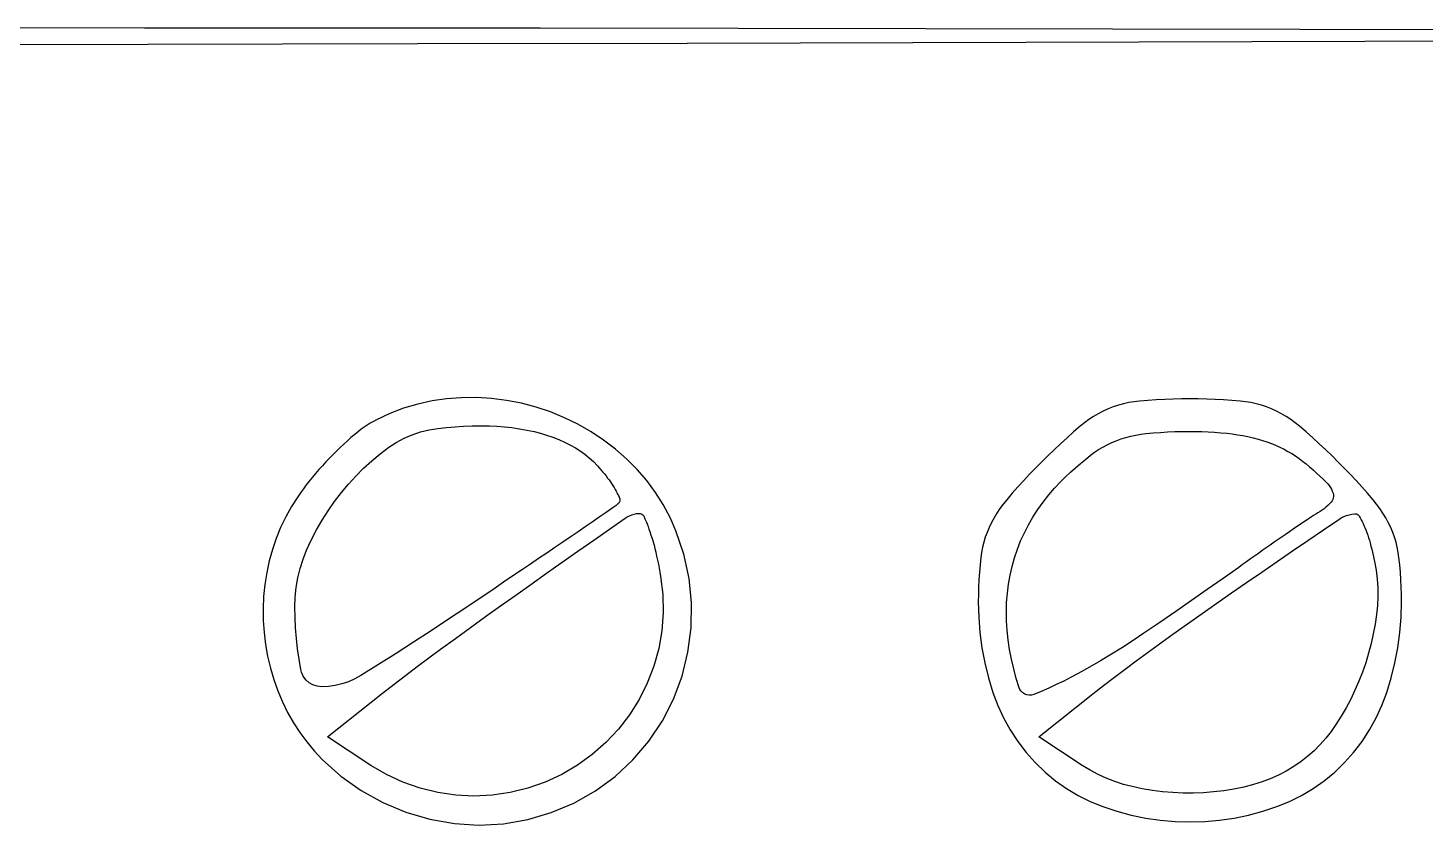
# Model space of a CAD drawing. Header units: millimetres. Extents: x -134 to 134, y -49 to 49.
# Drawn here: x -118.52 to -109.69, y 15.04 to 20.08 of the extents above; entities that cross this region are included whole.
import ezdxf

# ---------------------------------------------------------------- set-up
doc = ezdxf.new("R2010")
doc.units = ezdxf.units.MM
doc.header["$LTSCALE"] = 10
doc.header["$MEASUREMENT"] = 0

# ---------------------------------------------------------------- blocks, each defined once
blk = doc.blocks.new('DT0B-ULTRA_v_1')
at = {"color": 7, "linetype": 'Continuous', "lineweight": -3}
for points in [[(-133.5877, 20.0202, 0), (-133.5865, 20.0094, 0), (-133.5832, 19.999, 0), (-133.5777, 19.9896, 0), (-133.5705, 19.9815, 0), (-133.5617, 19.9752, 0), (-133.5518, 19.9707, 0), (-133.5411, 19.9685, 0), (-133.5357, 19.9682, 0), (-124.5769, 19.9681, 0), (-122.8728, 19.9685, 0), (-121.1687, 19.9696, 0), (-119.4645, 19.9714, 0), (-117.7604, 19.9739, 0), (-116.0563, 19.9771, 0), (-114.3521, 19.981, 0), (-112.2125, 19.9865, 0), (-110.0728, 19.9925, 0), (-107.9332, 19.9989, 0), (-105.7936, 20.0058, 0), (-103.6539, 20.0132, 0), (-101.5143, 20.0209, 0)], [(-103.0612, 20.0499, 0), (-103.8364, 20.0527, 0), (-104.6116, 20.0552, 0), (-105.3868, 20.0574, 0), (-106.1619, 20.0593, 0), (-106.9371, 20.0609, 0), (-108.1193, 20.0631, 0), (-109.3014, 20.0652, 0), (-110.4836, 20.0672, 0), (-111.6658, 20.069, 0), (-112.8479, 20.0707, 0), (-114.0301, 20.0723, 0), (-115.28, 20.0737, 0), (-116.5299, 20.0749, 0), (-117.7798, 20.0757, 0), (-119.0297, 20.0762, 0)], [(-116.3143, 17.6014, 0), (-116.3344, 17.5907, 0), (-116.3542, 17.5793, 0), (-116.3736, 17.5673, 0), (-116.3925, 17.5545, 0), (-116.4109, 17.5411, 0), (-116.4288, 17.527, 0), (-116.4523, 17.5076, 0), (-116.4755, 17.4879, 0), (-116.4984, 17.4678, 0), (-116.521, 17.4473, 0), (-116.5432, 17.4265, 0), (-116.5652, 17.4054, 0), (-116.5885, 17.3822, 0), (-116.6115, 17.3587, 0), (-116.6341, 17.3348, 0), (-116.6564, 17.3106, 0), (-116.6783, 17.286, 0), (-116.6999, 17.2612, 0), (-116.7196, 17.2376, 0), (-116.7389, 17.2137, 0), (-116.7578, 17.1894, 0), (-116.7763, 17.1648, 0), (-116.7942, 17.1399, 0), (-116.8117, 17.1146, 0), (-116.8516, 17.052, 0), (-116.8877, 16.9871, 0), (-116.9198, 16.9202, 0), (-116.948, 16.8515, 0), (-116.9719, 16.7813, 0), (-116.9917, 16.7097, 0), (-117.0076, 16.6354, 0), (-117.0195, 16.5603, 0), (-117.0271, 16.4846, 0), (-117.0306, 16.4087, 0), (-117.0298, 16.3326, 0), (-117.0248, 16.2567, 0), (-117.0157, 16.1813, 0), (-117.0023, 16.1065, 0), (-116.9849, 16.0326, 0), (-116.9633, 15.9597, 0), (-116.9378, 15.8881, 0), (-116.9083, 15.8181, 0), (-116.8757, 15.7516, 0), (-116.8392, 15.6872, 0), (-116.7988, 15.625, 0), (-116.7548, 15.5654, 0), (-116.7074, 15.5086, 0), (-116.6566, 15.4547, 0), (-116.5393, 15.3498, 0), (-116.4112, 15.2585, 0), (-116.2737, 15.1821, 0), (-116.1286, 15.1213, 0), (-115.9776, 15.0771, 0), (-115.8226, 15.0499, 0), (-115.6676, 15.0404, 0), (-115.5125, 15.0489, 0), (-115.3594, 15.0752, 0), (-115.2103, 15.119, 0), (-115.0673, 15.1796, 0), (-114.9322, 15.2563, 0), (-114.8077, 15.3476, 0), (-114.6946, 15.4527, 0), (-114.5945, 15.5703, 0), (-114.5087, 15.6987, 0), (-114.4385, 15.8362, 0), (-114.3848, 15.981, 0), (-114.3476, 16.1325, 0), (-114.3277, 16.2873, 0), (-114.3254, 16.4433, 0), (-114.3406, 16.5986, 0), (-114.3734, 16.7512, 0), (-114.4231, 16.8992, 0), (-114.4604, 16.9833, 0), (-114.5037, 17.0646, 0), (-114.5529, 17.1424, 0), (-114.6076, 17.2164, 0), (-114.6676, 17.2863, 0), (-114.7325, 17.3516, 0), (-114.8042, 17.4143, 0), (-114.8799, 17.4721, 0), (-114.9593, 17.5248, 0), (-115.0419, 17.5722, 0), (-115.1275, 17.6141, 0), (-115.2157, 17.6501, 0), (-115.3064, 17.6805, 0), (-115.3989, 17.7048, 0), (-115.4928, 17.723, 0), (-115.5877, 17.7349, 0), (-115.6831, 17.7407, 0), (-115.7787, 17.7401, 0), (-115.8714, 17.7332, 0), (-115.9633, 17.7197, 0), (-116.054, 17.6996, 0), (-116.143, 17.6731, 0), (-116.23, 17.6403, 0), (-116.3143, 17.6014, 0)], [(-112.1147, 17.3338, 0), (-112.1526, 17.2953, 0), (-112.1901, 17.2564, 0), (-112.227, 17.2169, 0), (-112.2634, 17.177, 0), (-112.2992, 17.1365, 0), (-112.3345, 17.0957, 0), (-112.3564, 17.0687, 0), (-112.377, 17.0407, 0), (-112.3963, 17.0118, 0), (-112.4142, 16.982, 0), (-112.4307, 16.9514, 0), (-112.4458, 16.9201, 0), (-112.4585, 16.8897, 0), (-112.4697, 16.8588, 0), (-112.4793, 16.8272, 0), (-112.4872, 16.7952, 0), (-112.4934, 16.7629, 0), (-112.498, 16.7303, 0), (-112.5028, 16.6837, 0), (-112.5068, 16.6371, 0), (-112.5098, 16.5904, 0), (-112.512, 16.5437, 0), (-112.5134, 16.4969, 0), (-112.5138, 16.4501, 0), (-112.5112, 16.3531, 0), (-112.5034, 16.2564, 0), (-112.4905, 16.1602, 0), (-112.4724, 16.0649, 0), (-112.4493, 15.9706, 0), (-112.4212, 15.8778, 0), (-112.3907, 15.7963, 0), (-112.3543, 15.7174, 0), (-112.3122, 15.6413, 0), (-112.2645, 15.5686, 0), (-112.2115, 15.4996, 0), (-112.1536, 15.4347, 0), (-112.0921, 15.3754, 0), (-112.0262, 15.3208, 0), (-111.9563, 15.2715, 0), (-111.8829, 15.2276, 0), (-111.8064, 15.1894, 0), (-111.7272, 15.1571, 0), (-111.6385, 15.1277, 0), (-111.5481, 15.1034, 0), (-111.4566, 15.0845, 0), (-111.364, 15.071, 0), (-111.2709, 15.0628, 0), (-111.1774, 15.0601, 0), (-111.0839, 15.0628, 0), (-110.9908, 15.071, 0), (-110.8983, 15.0845, 0), (-110.8067, 15.1034, 0), (-110.7164, 15.1277, 0), (-110.6276, 15.1571, 0), (-110.5484, 15.1894, 0), (-110.4719, 15.2276, 0), (-110.3985, 15.2715, 0), (-110.3287, 15.3208, 0), (-110.2628, 15.3754, 0), (-110.2012, 15.4347, 0), (-110.1433, 15.4996, 0), (-110.0903, 15.5686, 0), (-110.0427, 15.6413, 0), (-110.0005, 15.7174, 0), (-109.9641, 15.7963, 0), (-109.9336, 15.8778, 0), (-109.9055, 15.9706, 0), (-109.8824, 16.0649, 0), (-109.8643, 16.1602, 0), (-109.8514, 16.2564, 0), (-109.8436, 16.3531, 0), (-109.841, 16.4501, 0), (-109.8415, 16.4969, 0), (-109.8428, 16.5437, 0), (-109.845, 16.5904, 0), (-109.8481, 16.6371, 0), (-109.852, 16.6837, 0), (-109.8568, 16.7303, 0), (-109.8614, 16.7629, 0), (-109.8676, 16.7952, 0), (-109.8755, 16.8272, 0), (-109.8851, 16.8588, 0), (-109.8963, 16.8897, 0), (-109.9091, 16.9201, 0), (-109.9241, 16.9514, 0), (-109.9406, 16.982, 0), (-109.9585, 17.0118, 0), (-109.9778, 17.0407, 0), (-109.9984, 17.0687, 0), (-110.0203, 17.0957, 0), (-110.0556, 17.1365, 0), (-110.0915, 17.177, 0), (-110.1278, 17.2169, 0), (-110.1647, 17.2564, 0), (-110.2022, 17.2953, 0), (-110.2401, 17.3338, 0), (-110.2797, 17.3728, 0), (-110.3197, 17.4113, 0), (-110.3603, 17.4493, 0), (-110.4014, 17.4867, 0), (-110.443, 17.5236, 0), (-110.485, 17.5599, 0), (-110.512, 17.5817, 0), (-110.5401, 17.6022, 0), (-110.5691, 17.6212, 0), (-110.5991, 17.6387, 0), (-110.6299, 17.6547, 0), (-110.6615, 17.6691, 0), (-110.6932, 17.6816, 0), (-110.7256, 17.6925, 0), (-110.7585, 17.7017, 0), (-110.7918, 17.7091, 0), (-110.8254, 17.7148, 0), (-110.8594, 17.7187, 0), (-110.9123, 17.723, 0), (-110.9652, 17.7266, 0), (-111.0182, 17.7293, 0), (-111.0713, 17.7313, 0), (-111.1243, 17.7325, 0), (-111.1774, 17.7329, 0), (-111.2305, 17.7325, 0), (-111.2836, 17.7313, 0), (-111.3366, 17.7293, 0), (-111.3896, 17.7266, 0), (-111.4426, 17.723, 0), (-111.4955, 17.7187, 0), (-111.5294, 17.7148, 0), (-111.563, 17.7091, 0), (-111.5964, 17.7017, 0), (-111.6292, 17.6925, 0), (-111.6616, 17.6816, 0), (-111.6934, 17.6691, 0), (-111.7249, 17.6547, 0), (-111.7557, 17.6387, 0), (-111.7857, 17.6212, 0), (-111.8148, 17.6022, 0), (-111.8428, 17.5817, 0), (-111.8698, 17.5599, 0), (-111.9118, 17.5236, 0), (-111.9534, 17.4867, 0), (-111.9945, 17.4493, 0), (-112.0351, 17.4113, 0), (-112.0751, 17.3728, 0), (-112.1147, 17.3338, 0)], [(-114.9193, 17.3103, 0), (-114.908, 17.2977, 0), (-114.897, 17.2849, 0), (-114.8861, 17.272, 0), (-114.8754, 17.259, 0), (-114.8649, 17.2458, 0), (-114.8545, 17.2324, 0), (-114.8459, 17.2209, 0), (-114.8375, 17.2091, 0), (-114.8294, 17.1972, 0), (-114.8216, 17.185, 0), (-114.814, 17.1727, 0), (-114.8067, 17.1603, 0), (-114.8015, 17.1508, 0), (-114.7964, 17.1411, 0), (-114.7916, 17.1314, 0), (-114.787, 17.1215, 0), (-114.7827, 17.1115, 0), (-114.7786, 17.1015, 0), (-114.7773, 17.0967, 0), (-114.7769, 17.0918, 0), (-114.7775, 17.0869, 0), (-114.779, 17.0822, 0), (-114.7814, 17.0779, 0), (-114.7846, 17.0741, 0), (-114.79, 17.069, 0), (-114.7956, 17.0641, 0), (-114.8013, 17.0593, 0), (-114.8071, 17.0547, 0), (-114.8131, 17.0502, 0), (-114.8192, 17.0459, 0), (-114.8636, 17.0154, 0), (-114.908, 16.985, 0), (-114.9524, 16.9546, 0), (-114.9968, 16.9241, 0), (-115.0412, 16.8937, 0), (-115.0857, 16.8633, 0), (-115.1369, 16.8284, 0), (-115.1881, 16.7934, 0), (-115.2394, 16.7585, 0), (-115.2906, 16.7237, 0), (-115.342, 16.6889, 0), (-115.3933, 16.6542, 0), (-115.4527, 16.614, 0), (-115.5122, 16.5739, 0), (-115.5717, 16.5338, 0), (-115.6312, 16.4937, 0), (-115.6908, 16.4537, 0), (-115.7503, 16.4137, 0), (-115.8599, 16.3406, 0), (-115.9699, 16.2681, 0), (-116.0802, 16.1963, 0), (-116.191, 16.1251, 0), (-116.3022, 16.0544, 0), (-116.4137, 15.9844, 0), (-116.4517, 15.9632, 0), (-116.4915, 15.9455, 0), (-116.5328, 15.9317, 0), (-116.5752, 15.9218, 0), (-116.6184, 15.9159, 0), (-116.6619, 15.914, 0), (-116.6896, 15.9171, 0), (-116.7161, 15.9258, 0), (-116.7402, 15.9399, 0), (-116.7609, 15.9586, 0), (-116.7772, 15.9813, 0), (-116.7884, 16.0068, 0), (-116.7925, 16.023, 0), (-116.8036, 16.0884, 0), (-116.8128, 16.1541, 0), (-116.82, 16.22, 0), (-116.8253, 16.2861, 0), (-116.8285, 16.3523, 0), (-116.8298, 16.4186, 0), (-116.8279, 16.4799, 0), (-116.8218, 16.5409, 0), (-116.8116, 16.6014, 0), (-116.7971, 16.661, 0), (-116.7786, 16.7194, 0), (-116.7561, 16.7765, 0), (-116.7263, 16.8412, 0), (-116.6936, 16.9045, 0), (-116.6582, 16.9663, 0), (-116.62, 17.0265, 0), (-116.5793, 17.085, 0), (-116.536, 17.1416, 0), (-116.4915, 17.1946, 0), (-116.4447, 17.2456, 0), (-116.3957, 17.2944, 0), (-116.3445, 17.3409, 0), (-116.2912, 17.3851, 0), (-116.236, 17.4268, 0), (-116.1894, 17.4575, 0), (-116.1403, 17.4841, 0), (-116.0891, 17.5065, 0), (-116.0362, 17.5245, 0), (-115.982, 17.5379, 0), (-115.9268, 17.5466, 0), (-115.8727, 17.5523, 0), (-115.8185, 17.5566, 0), (-115.7642, 17.5597, 0), (-115.7098, 17.5616, 0), (-115.6554, 17.5622, 0), (-115.6011, 17.5616, 0), (-115.5537, 17.5597, 0), (-115.5063, 17.5561, 0), (-115.4592, 17.551, 0), (-115.4122, 17.5441, 0), (-115.3656, 17.5357, 0), (-115.3192, 17.5257, 0), (-115.2796, 17.5155, 0), (-115.2404, 17.5038, 0), (-115.2017, 17.4904, 0), (-115.1636, 17.4755, 0), (-115.1262, 17.459, 0), (-115.0894, 17.4411, 0), (-115.058, 17.4237, 0), (-115.0276, 17.4044, 0), (-114.9985, 17.3834, 0), (-114.9706, 17.3606, 0), (-114.9442, 17.3362, 0), (-114.9193, 17.3103, 0)], [(-110.4435, 17.3217, 0), (-110.4215, 17.3028, 0), (-110.3998, 17.2838, 0), (-110.3783, 17.2645, 0), (-110.3569, 17.2449, 0), (-110.3358, 17.2252, 0), (-110.315, 17.2052, 0), (-110.3057, 17.1953, 0), (-110.2972, 17.1847, 0), (-110.2897, 17.1734, 0), (-110.2832, 17.1616, 0), (-110.2777, 17.1492, 0), (-110.2734, 17.1363, 0), (-110.2713, 17.1266, 0), (-110.271, 17.1166, 0), (-110.2723, 17.1067, 0), (-110.2752, 17.0972, 0), (-110.2797, 17.0883, 0), (-110.2856, 17.0802, 0), (-110.2959, 17.069, 0), (-110.3067, 17.0583, 0), (-110.3181, 17.0482, 0), (-110.3299, 17.0387, 0), (-110.3423, 17.0298, 0), (-110.355, 17.0215, 0), (-110.3689, 17.0129, 0), (-110.3827, 17.0043, 0), (-110.3964, 16.9955, 0), (-110.4101, 16.9867, 0), (-110.4237, 16.9777, 0), (-110.4373, 16.9687, 0), (-110.4594, 16.9538, 0), (-110.4815, 16.9389, 0), (-110.5036, 16.9239, 0), (-110.5256, 16.9089, 0), (-110.5476, 16.8939, 0), (-110.5696, 16.8788, 0), (-110.5947, 16.8616, 0), (-110.6198, 16.8442, 0), (-110.6449, 16.8268, 0), (-110.67, 16.8094, 0), (-110.695, 16.792, 0), (-110.72, 16.7745, 0), (-110.7449, 16.7569, 0), (-110.7698, 16.7394, 0), (-110.7946, 16.7217, 0), (-110.8195, 16.7041, 0), (-110.8442, 16.6864, 0), (-110.869, 16.6686, 0), (-110.9679, 16.598, 0), (-111.0672, 16.5278, 0), (-111.1668, 16.4581, 0), (-111.2667, 16.3888, 0), (-111.367, 16.32, 0), (-111.4676, 16.2518, 0), (-111.5351, 16.2069, 0), (-111.6032, 16.1631, 0), (-111.6721, 16.1204, 0), (-111.7415, 16.0787, 0), (-111.8116, 16.038, 0), (-111.8824, 15.9985, 0), (-111.9281, 15.9739, 0), (-111.9744, 15.9503, 0), (-112.0211, 15.9277, 0), (-112.0683, 15.9059, 0), (-112.1159, 15.8852, 0), (-112.1639, 15.8654, 0), (-112.1778, 15.8615, 0), (-112.1922, 15.8605, 0), (-112.2064, 15.8626, 0), (-112.2199, 15.8675, 0), (-112.2321, 15.8752, 0), (-112.2425, 15.8853, 0), (-112.2505, 15.8972, 0), (-112.2548, 15.9074, 0), (-112.2736, 15.9667, 0), (-112.29, 16.0268, 0), (-112.304, 16.0875, 0), (-112.3156, 16.1487, 0), (-112.3248, 16.2103, 0), (-112.3316, 16.2722, 0), (-112.3354, 16.3303, 0), (-112.3364, 16.3885, 0), (-112.3346, 16.4467, 0), (-112.33, 16.5048, 0), (-112.3226, 16.5625, 0), (-112.3125, 16.6199, 0), (-112.3, 16.6749, 0), (-112.2847, 16.7291, 0), (-112.2668, 16.7826, 0), (-112.2461, 16.8351, 0), (-112.2229, 16.8864, 0), (-112.1972, 16.9366, 0), (-112.1686, 16.9862, 0), (-112.1376, 17.0345, 0), (-112.1044, 17.0811, 0), (-112.069, 17.1262, 0), (-112.0314, 17.1695, 0), (-111.9919, 17.211, 0), (-111.9621, 17.2402, 0), (-111.9317, 17.2688, 0), (-111.9007, 17.2967, 0), (-111.8691, 17.324, 0), (-111.837, 17.3507, 0), (-111.8044, 17.3767, 0), (-111.7794, 17.3952, 0), (-111.7535, 17.4125, 0), (-111.7268, 17.4286, 0), (-111.6994, 17.4433, 0), (-111.6713, 17.4567, 0), (-111.6426, 17.4687, 0), (-111.6123, 17.4797, 0), (-111.5815, 17.4894, 0), (-111.5503, 17.4976, 0), (-111.5188, 17.5044, 0), (-111.487, 17.5098, 0), (-111.455, 17.5137, 0), (-111.4094, 17.5178, 0), (-111.3638, 17.5212, 0), (-111.3181, 17.5239, 0), (-111.2724, 17.5258, 0), (-111.2267, 17.5269, 0), (-111.1809, 17.5273, 0), (-111.1411, 17.5269, 0), (-111.1013, 17.5259, 0), (-111.0615, 17.5243, 0), (-111.0217, 17.5219, 0), (-110.982, 17.5189, 0), (-110.9424, 17.5153, 0), (-110.9093, 17.5114, 0), (-110.8763, 17.5067, 0), (-110.8435, 17.501, 0), (-110.8109, 17.4943, 0), (-110.7784, 17.4868, 0), (-110.7462, 17.4783, 0), (-110.7182, 17.47, 0), (-110.6904, 17.4607, 0), (-110.6629, 17.4505, 0), (-110.6358, 17.4394, 0), (-110.6091, 17.4274, 0), (-110.5828, 17.4145, 0), (-110.5582, 17.4013, 0), (-110.5341, 17.3871, 0), (-110.5105, 17.3721, 0), (-110.4875, 17.3561, 0), (-110.4652, 17.3393, 0), (-110.4435, 17.3217, 0)], [(-114.52, 16.6114, 0), (-114.5064, 16.4975, 0), (-114.5039, 16.3828, 0), (-114.5126, 16.2683, 0), (-114.5323, 16.1553, 0), (-114.5629, 16.0447, 0), (-114.6041, 15.9376, 0), (-114.6556, 15.8347, 0), (-114.7168, 15.7371, 0), (-114.787, 15.6459, 0), (-114.8657, 15.5619, 0), (-114.9521, 15.4858, 0), (-115.0454, 15.4183, 0), (-115.1449, 15.3601, 0), (-115.2494, 15.3117, 0), (-115.3582, 15.2735, 0), (-115.4701, 15.246, 0), (-115.5841, 15.2293, 0), (-115.6992, 15.2236, 0), (-115.814, 15.229, 0), (-115.9277, 15.2455, 0), (-116.0393, 15.2729, 0), (-116.1477, 15.311, 0), (-116.2519, 15.3594, 0), (-116.351, 15.4177, 0), (-116.6245, 15.5969, 0), (-116.3477, 15.8168, 0), (-116.2757, 15.8736, 0), (-116.2033, 15.93, 0), (-116.1306, 15.9859, 0), (-116.0575, 16.0413, 0), (-115.9841, 16.0962, 0), (-115.9103, 16.1507, 0), (-115.8157, 16.2198, 0), (-115.7209, 16.2887, 0), (-115.626, 16.3572, 0), (-115.5308, 16.4254, 0), (-115.4354, 16.4933, 0), (-115.3397, 16.561, 0), (-115.2406, 16.6308, 0), (-115.1414, 16.7005, 0), (-115.0421, 16.7702, 0), (-114.9428, 16.8398, 0), (-114.8434, 16.9093, 0), (-114.744, 16.9788, 0), (-114.7307, 16.9872, 0), (-114.7167, 16.9943, 0), (-114.7021, 17.0002, 0), (-114.687, 17.0046, 0), (-114.6716, 17.0077, 0), (-114.6559, 17.0093, 0), (-114.6497, 17.0091, 0), (-114.6436, 17.0075, 0), (-114.638, 17.0048, 0), (-114.633, 17.0011, 0), (-114.6289, 16.9964, 0), (-114.6258, 16.991, 0), (-114.6189, 16.9751, 0), (-114.6123, 16.959, 0), (-114.6058, 16.9429, 0), (-114.5996, 16.9267, 0), (-114.5936, 16.9104, 0), (-114.5879, 16.8941, 0), (-114.5809, 16.8728, 0), (-114.5742, 16.8515, 0), (-114.5678, 16.8301, 0), (-114.5618, 16.8085, 0), (-114.5562, 16.7869, 0), (-114.5509, 16.7652, 0), (-114.5451, 16.7397, 0), (-114.5395, 16.7141, 0), (-114.5342, 16.6885, 0), (-114.5292, 16.6629, 0), (-114.5245, 16.6372, 0), (-114.52, 16.6114, 0)], [(-110.0107, 16.705, 0), (-110.0012, 16.65, 0), (-109.9947, 16.5945, 0), (-109.9912, 16.5388, 0), (-109.9906, 16.4829, 0), (-109.9931, 16.4272, 0), (-109.9986, 16.3716, 0), (-110.0076, 16.3095, 0), (-110.0189, 16.2477, 0), (-110.0326, 16.1865, 0), (-110.0486, 16.1258, 0), (-110.0669, 16.0658, 0), (-110.0874, 16.0065, 0), (-110.1099, 15.9487, 0), (-110.1346, 15.8918, 0), (-110.1615, 15.8359, 0), (-110.1905, 15.781, 0), (-110.2216, 15.7274, 0), (-110.2547, 15.6749, 0), (-110.2856, 15.6308, 0), (-110.319, 15.5886, 0), (-110.3548, 15.5485, 0), (-110.3929, 15.5104, 0), (-110.4331, 15.4747, 0), (-110.4754, 15.4414, 0), (-110.5213, 15.4095, 0), (-110.569, 15.3806, 0), (-110.6185, 15.3547, 0), (-110.6694, 15.332, 0), (-110.7217, 15.3125, 0), (-110.7751, 15.2963, 0), (-110.8375, 15.2808, 0), (-110.9005, 15.2679, 0), (-110.9639, 15.2576, 0), (-111.0277, 15.2499, 0), (-111.0918, 15.2449, 0), (-111.156, 15.2424, 0), (-111.2208, 15.2426, 0), (-111.2856, 15.2455, 0), (-111.3501, 15.251, 0), (-111.4145, 15.2591, 0), (-111.4784, 15.2698, 0), (-111.5418, 15.2832, 0), (-111.5973, 15.2977, 0), (-111.6518, 15.3155, 0), (-111.7052, 15.3365, 0), (-111.7572, 15.3606, 0), (-111.8078, 15.3877, 0), (-111.8567, 15.4177, 0), (-112.1314, 15.5977, 0), (-111.7895, 15.8686, 0), (-111.722, 15.9217, 0), (-111.654, 15.9743, 0), (-111.5856, 16.0263, 0), (-111.5169, 16.0778, 0), (-111.4477, 16.1288, 0), (-111.3782, 16.1792, 0), (-111.2857, 16.2455, 0), (-111.1931, 16.3114, 0), (-111.1002, 16.3771, 0), (-111.0071, 16.4424, 0), (-110.9138, 16.5074, 0), (-110.8202, 16.572, 0), (-110.7232, 16.6388, 0), (-110.6261, 16.7055, 0), (-110.529, 16.772, 0), (-110.4318, 16.8385, 0), (-110.3345, 16.9049, 0), (-110.2372, 16.9711, 0), (-110.2219, 16.9806, 0), (-110.2058, 16.9888, 0), (-110.1892, 16.9956, 0), (-110.172, 17.001, 0), (-110.1544, 17.0049, 0), (-110.1366, 17.0073, 0), (-110.1309, 17.0073, 0), (-110.1254, 17.0062, 0), (-110.1201, 17.0041, 0), (-110.1154, 17.001, 0), (-110.1113, 16.9971, 0), (-110.1081, 16.9924, 0), (-110.1016, 16.9808, 0), (-110.0955, 16.9691, 0), (-110.0895, 16.9572, 0), (-110.0838, 16.9453, 0), (-110.0783, 16.9332, 0), (-110.0731, 16.921, 0), (-110.0666, 16.9049, 0), (-110.0604, 16.8887, 0), (-110.0545, 16.8724, 0), (-110.049, 16.8559, 0), (-110.0438, 16.8394, 0), (-110.0389, 16.8227, 0), (-110.0336, 16.8033, 0), (-110.0285, 16.7838, 0), (-110.0237, 16.7642, 0), (-110.0191, 16.7445, 0), (-110.0148, 16.7248, 0), (-110.0107, 16.705, 0)]]:
    blk.add_polyline3d(points, dxfattribs=at)

msp = doc.modelspace()

# ---------------------------------------------------------------- block references
msp.add_blockref('DT0B-ULTRA_v_1', (0, 0))

doc.saveas('drawing.dxf')
